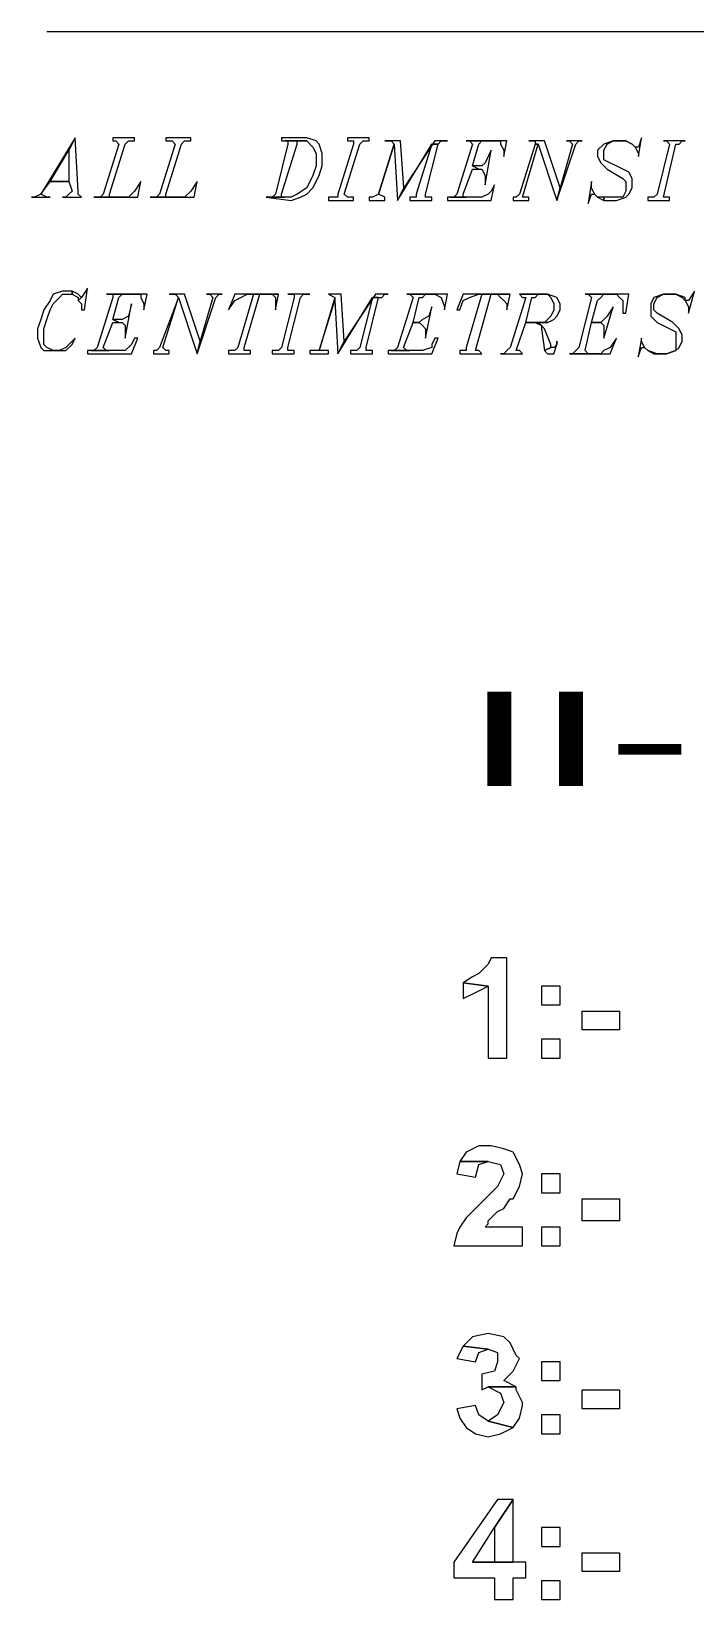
# Model space of a CAD drawing. Header units: inches. Extents: x 0.2 to 10.8, y 0.5 to 8.
# Drawn here: x 8.135 to 8.488, y 2.472 to 3.307 of the extents above; entities that cross this region are included whole.
import ezdxf

# ---------------------------------------------------------------- set-up
doc = ezdxf.new("R2010")
doc.units = ezdxf.units.IN
doc.header["$MEASUREMENT"] = 0
doc.layers.add('PDF_Geometry', color=7, linetype='Continuous')
doc.layers.add('PDF_Text', color=7, linetype='Continuous')
doc.styles.add('PDF Arial', font='arial.ttf')

msp = doc.modelspace()

# ---------------------------------------------------------------- linework, layer by layer
at = {"layer": 'PDF_Geometry', "lineweight": 9}
msp.add_lwpolyline([(8.14333, 3.30667), (8.565, 3.30667)], dxfattribs=at)
at = {"layer": 'PDF_Geometry', "lineweight": 13}
for points in [[(8.15833, 3.25), (8.15833, 3.25), (8.14, 3.22), (8.13667, 3.21833), (8.135, 3.21833), (8.135, 3.21833), (8.145, 3.21833), (8.145, 3.21833), (8.14333, 3.21833), (8.14, 3.22), (8.145, 3.22667), (8.155, 3.22667), (8.145, 3.22667), (8.155, 3.24333), (8.15833, 3.25)], [(8.15833, 3.25), (8.155, 3.24333), (8.155, 3.22667), (8.145, 3.22667), (8.155, 3.22667), (8.15667, 3.22167), (8.155, 3.22), (8.15333, 3.21833), (8.15167, 3.21833), (8.15167, 3.21833), (8.16167, 3.21833), (8.16167, 3.21833), (8.16167, 3.21833), (8.16, 3.22), (8.16, 3.22167), (8.15833, 3.25)], [(8.19, 3.25), (8.17833, 3.25), (8.17833, 3.24833), (8.17833, 3.24833), (8.18, 3.24833), (8.18167, 3.24667), (8.17333, 3.22), (8.17167, 3.21833), (8.17, 3.21833), (8.17833, 3.21833), (8.17667, 3.21833), (8.17667, 3.22), (8.185, 3.24667), (8.18667, 3.24833), (8.18833, 3.24833), (8.19, 3.24833), (8.19, 3.25)], [(8.22, 3.25), (8.20667, 3.25), (8.20667, 3.24833), (8.20834, 3.24833), (8.21, 3.24833), (8.21167, 3.24667), (8.20334, 3.22), (8.20167, 3.21833), (8.2, 3.21833), (8.20834, 3.21833), (8.20667, 3.21833), (8.20667, 3.22), (8.215, 3.24667), (8.21667, 3.24833), (8.21834, 3.24833), (8.22, 3.24833), (8.22, 3.25)], [(8.28167, 3.25), (8.26833, 3.25), (8.26833, 3.24833), (8.27, 3.24833), (8.28167, 3.24833), (8.285, 3.245), (8.28667, 3.24167), (8.28667, 3.235), (8.285, 3.23), (8.28167, 3.22333), (8.27667, 3.22), (8.27333, 3.21833), (8.27, 3.21833), (8.26167, 3.21833), (8.26, 3.21833), (8.26, 3.21833), (8.27333, 3.21667), (8.27833, 3.21833), (8.28167, 3.22), (8.285, 3.22333), (8.28833, 3.23), (8.29, 3.235), (8.29, 3.24167), (8.28833, 3.24667), (8.28667, 3.24833), (8.28167, 3.25)], [(8.27, 3.24833), (8.27167, 3.24833), (8.27167, 3.24667), (8.265, 3.22), (8.26334, 3.21833), (8.26167, 3.21833), (8.27, 3.21833), (8.26834, 3.21833), (8.26834, 3.22), (8.27667, 3.24667), (8.27667, 3.24833), (8.28, 3.24833), (8.28167, 3.24833), (8.27, 3.24833)], [(8.315, 3.25), (8.30333, 3.25), (8.30333, 3.24833), (8.305, 3.24833), (8.30667, 3.24833), (8.30667, 3.24667), (8.29833, 3.22), (8.29833, 3.21833), (8.295, 3.21833), (8.29333, 3.21833), (8.29333, 3.21667), (8.30667, 3.21667), (8.30667, 3.21833), (8.305, 3.21833), (8.30333, 3.21833), (8.30167, 3.22), (8.31, 3.24667), (8.31167, 3.24833), (8.31333, 3.24833), (8.315, 3.24833), (8.315, 3.25)], [(8.33167, 3.24833), (8.32334, 3.24833), (8.32334, 3.24833), (8.325, 3.24833), (8.32667, 3.24833), (8.32834, 3.24667), (8.32834, 3.24667), (8.33, 3.21667), (8.33334, 3.22333), (8.33167, 3.24833)], [(8.35667, 3.24833), (8.35, 3.24833), (8.33334, 3.22333), (8.33, 3.21667), (8.33, 3.21667), (8.34834, 3.24667), (8.35167, 3.24667), (8.35334, 3.24833), (8.355, 3.24833), (8.35667, 3.24833)], [(8.36667, 3.24833), (8.36834, 3.24833), (8.37, 3.24667), (8.36167, 3.22), (8.36, 3.21833), (8.35834, 3.21833), (8.36667, 3.21833), (8.365, 3.21833), (8.365, 3.22), (8.37, 3.23333), (8.37334, 3.23333), (8.37, 3.235), (8.37334, 3.24667), (8.375, 3.24833), (8.37667, 3.24833), (8.38167, 3.24833), (8.36667, 3.24833)], [(8.38834, 3.24833), (8.36667, 3.24833), (8.36667, 3.24833), (8.36667, 3.24833), (8.38167, 3.24833), (8.385, 3.24833), (8.385, 3.24667), (8.38667, 3.24333), (8.38667, 3.24), (8.38667, 3.24), (8.38834, 3.24833)], [(8.40834, 3.24833), (8.4, 3.24833), (8.4, 3.24833), (8.40167, 3.24833), (8.40334, 3.24833), (8.40334, 3.24667), (8.405, 3.24667), (8.405, 3.24667), (8.415, 3.21667), (8.41667, 3.22333), (8.40834, 3.24833)], [(8.42834, 3.24833), (8.42, 3.24833), (8.42, 3.24833), (8.42167, 3.24833), (8.42334, 3.24667), (8.41667, 3.22333), (8.415, 3.21667), (8.415, 3.21667), (8.425, 3.24667), (8.42667, 3.24833), (8.42834, 3.24833)], [(8.45167, 3.24833), (8.445, 3.24833), (8.44, 3.24667), (8.43667, 3.24333), (8.43667, 3.24), (8.43833, 3.23667), (8.44167, 3.23333), (8.45, 3.22833), (8.45167, 3.22667), (8.45167, 3.22167), (8.45, 3.21833), (8.44667, 3.21833), (8.44, 3.21833), (8.44, 3.21667), (8.44667, 3.21667), (8.45167, 3.21833), (8.45334, 3.22), (8.455, 3.22333), (8.455, 3.22833), (8.45334, 3.23167), (8.45, 3.23333), (8.44, 3.23833), (8.44, 3.24167), (8.44, 3.24333), (8.44167, 3.24667), (8.445, 3.24833), (8.45167, 3.24833)], [(8.45167, 3.24833), (8.45167, 3.24833), (8.455, 3.24667), (8.45667, 3.245), (8.45667, 3.245), (8.455, 3.24667), (8.45167, 3.24833)], [(8.46, 3.25), (8.45834, 3.245), (8.45667, 3.245), (8.45667, 3.245), (8.45834, 3.24167), (8.45834, 3.24), (8.45834, 3.24), (8.46, 3.25)], [(8.48333, 3.24833), (8.47167, 3.24833), (8.47167, 3.24833), (8.47334, 3.24833), (8.475, 3.24667), (8.475, 3.24667), (8.46833, 3.22), (8.46667, 3.21833), (8.465, 3.21833), (8.46333, 3.21833), (8.46333, 3.21667), (8.475, 3.21667), (8.475, 3.21833), (8.47334, 3.21833), (8.47167, 3.21833), (8.47167, 3.21833), (8.47834, 3.24667), (8.48, 3.24667), (8.48167, 3.24833), (8.48333, 3.24833)], [(8.32834, 3.24667), (8.32, 3.22), (8.31667, 3.21833), (8.315, 3.21833), (8.315, 3.21667), (8.32334, 3.21667), (8.32334, 3.21833), (8.32334, 3.21833), (8.32, 3.22), (8.32834, 3.24667)], [(8.35167, 3.24667), (8.34834, 3.24667), (8.34, 3.22), (8.34, 3.21833), (8.33667, 3.21833), (8.33667, 3.21833), (8.33667, 3.21667), (8.34834, 3.21667), (8.34834, 3.21833), (8.34667, 3.21833), (8.345, 3.21833), (8.345, 3.22), (8.35167, 3.24667)], [(8.38, 3.24333), (8.37667, 3.23667), (8.375, 3.235), (8.37334, 3.235), (8.37, 3.235), (8.37334, 3.23333), (8.375, 3.23333), (8.37667, 3.23), (8.37667, 3.225), (8.38, 3.24333)], [(8.40333, 3.24667), (8.395, 3.22), (8.39334, 3.21833), (8.39167, 3.21833), (8.39167, 3.21667), (8.4, 3.21667), (8.4, 3.21833), (8.39833, 3.21833), (8.39667, 3.21833), (8.405, 3.24667), (8.40333, 3.24667)], [(8.19333, 3.22667), (8.19, 3.22167), (8.18667, 3.21833), (8.185, 3.21833), (8.17833, 3.21833), (8.17, 3.21833), (8.16833, 3.21833), (8.16833, 3.21833), (8.19167, 3.21833), (8.19333, 3.22667)], [(8.22334, 3.22667), (8.22, 3.22167), (8.21667, 3.21833), (8.215, 3.21833), (8.20834, 3.21833), (8.2, 3.21833), (8.19834, 3.21833), (8.19834, 3.21833), (8.22167, 3.21833), (8.22334, 3.22667)], [(8.38167, 3.225), (8.38, 3.22167), (8.37834, 3.22), (8.375, 3.21833), (8.37334, 3.21833), (8.36667, 3.21833), (8.35834, 3.21833), (8.35667, 3.21833), (8.35667, 3.21667), (8.38, 3.21667), (8.38167, 3.225)], [(8.43334, 3.22667), (8.43334, 3.22667), (8.43167, 3.215), (8.43334, 3.22), (8.435, 3.22), (8.435, 3.22), (8.43334, 3.22333), (8.43334, 3.22667)], [(8.435, 3.22), (8.435, 3.22), (8.43667, 3.21833), (8.44, 3.21667), (8.44, 3.21833), (8.43667, 3.21833), (8.435, 3.22)], [(8.15667, 3.16833), (8.15167, 3.16833), (8.14667, 3.16667), (8.145, 3.16333), (8.14167, 3.15833), (8.14, 3.15333), (8.13833, 3.14833), (8.13833, 3.14333), (8.14, 3.13833), (8.14167, 3.13667), (8.14667, 3.13667), (8.14667, 3.13667), (8.14333, 3.13833), (8.14167, 3.14), (8.14167, 3.14833), (8.14333, 3.15333), (8.145, 3.15833), (8.14667, 3.16167), (8.15, 3.165), (8.15167, 3.16667), (8.15667, 3.16667), (8.15667, 3.16833)], [(8.15667, 3.16833), (8.15667, 3.16667), (8.16, 3.165), (8.16, 3.16333), (8.16167, 3.165), (8.16, 3.16667), (8.15667, 3.16833)], [(8.165, 3.17), (8.16167, 3.165), (8.16167, 3.165), (8.16, 3.16333), (8.16167, 3.16167), (8.16167, 3.15833), (8.16333, 3.15833), (8.165, 3.17)], [(8.17667, 3.16667), (8.17833, 3.16667), (8.17833, 3.165), (8.17, 3.13833), (8.16833, 3.13667), (8.16667, 3.13667), (8.17667, 3.13667), (8.175, 3.13667), (8.17333, 3.13833), (8.17833, 3.15167), (8.18167, 3.15167), (8.17833, 3.15333), (8.18167, 3.165), (8.18333, 3.16667), (8.185, 3.16667), (8.19, 3.16667), (8.17667, 3.16667)], [(8.19667, 3.16667), (8.175, 3.16667), (8.175, 3.16667), (8.17667, 3.16667), (8.19, 3.16667), (8.19333, 3.16667), (8.19333, 3.165), (8.195, 3.16167), (8.195, 3.15833), (8.195, 3.15833), (8.19667, 3.16667)], [(8.21333, 3.165), (8.20333, 3.13833), (8.20167, 3.13667), (8.2, 3.13667), (8.2, 3.135), (8.20833, 3.135), (8.20833, 3.13667), (8.20667, 3.13667), (8.205, 3.13833), (8.21333, 3.165)], [(8.21667, 3.16667), (8.20833, 3.16667), (8.20833, 3.16667), (8.21, 3.16667), (8.21167, 3.16667), (8.21333, 3.165), (8.21333, 3.165), (8.21333, 3.165), (8.22333, 3.135), (8.225, 3.14167), (8.21667, 3.16667)], [(8.23667, 3.16667), (8.22833, 3.16667), (8.22833, 3.16667), (8.23, 3.16667), (8.23167, 3.165), (8.225, 3.14167), (8.22333, 3.135), (8.22333, 3.135), (8.23333, 3.165), (8.235, 3.16667), (8.23667, 3.16667)], [(8.25667, 3.16667), (8.25333, 3.16667), (8.245, 3.13833), (8.24333, 3.13667), (8.24167, 3.13667), (8.24, 3.13667), (8.24, 3.135), (8.25167, 3.135), (8.25167, 3.13667), (8.25, 3.13667), (8.24833, 3.13667), (8.24833, 3.13833), (8.25667, 3.16667)], [(8.26667, 3.16667), (8.24333, 3.16667), (8.24, 3.15833), (8.24, 3.15833), (8.24333, 3.16333), (8.24667, 3.165), (8.25, 3.16667), (8.25333, 3.16667), (8.25667, 3.16667), (8.26, 3.16667), (8.26667, 3.16667)], [(8.26667, 3.16667), (8.26, 3.16667), (8.26333, 3.16667), (8.265, 3.165), (8.265, 3.16167), (8.265, 3.15833), (8.265, 3.15833), (8.26667, 3.16667)], [(8.28333, 3.16667), (8.27167, 3.16667), (8.27167, 3.16667), (8.27333, 3.16667), (8.275, 3.16667), (8.275, 3.165), (8.26833, 3.13833), (8.26667, 3.13667), (8.265, 3.13667), (8.26333, 3.13667), (8.26333, 3.135), (8.275, 3.135), (8.275, 3.13667), (8.27333, 3.13667), (8.27167, 3.13667), (8.27167, 3.13833), (8.27833, 3.165), (8.28, 3.16667), (8.28167, 3.16667), (8.28333, 3.16667)], [(8.29667, 3.165), (8.28833, 3.13667), (8.285, 3.13667), (8.28333, 3.13667), (8.28333, 3.135), (8.29333, 3.135), (8.29333, 3.13667), (8.29167, 3.13667), (8.28833, 3.13667), (8.29667, 3.16333), (8.29667, 3.165)], [(8.3, 3.16667), (8.29333, 3.16667), (8.29333, 3.16667), (8.29333, 3.16667), (8.29667, 3.165), (8.29667, 3.165), (8.29667, 3.16333), (8.29833, 3.135), (8.30167, 3.14167), (8.3, 3.16667)], [(8.325, 3.16667), (8.31833, 3.16667), (8.30167, 3.14167), (8.29833, 3.135), (8.29833, 3.135), (8.31667, 3.165), (8.32, 3.165), (8.32167, 3.165), (8.32333, 3.16667), (8.325, 3.16667)], [(8.32, 3.165), (8.31667, 3.165), (8.31, 3.13833), (8.30833, 3.13667), (8.30667, 3.13667), (8.305, 3.13667), (8.305, 3.135), (8.31667, 3.135), (8.31667, 3.13667), (8.315, 3.13667), (8.31333, 3.13667), (8.31333, 3.13833), (8.32, 3.165)], [(8.33667, 3.16667), (8.33833, 3.165), (8.33833, 3.165), (8.33, 3.13833), (8.32833, 3.13667), (8.32667, 3.13667), (8.33667, 3.13667), (8.335, 3.13667), (8.33333, 3.13833), (8.33833, 3.15167), (8.34167, 3.15167), (8.33833, 3.15167), (8.34167, 3.165), (8.34333, 3.165), (8.345, 3.16667), (8.35, 3.16667), (8.33667, 3.16667)], [(8.35667, 3.16667), (8.335, 3.16667), (8.335, 3.16667), (8.33667, 3.16667), (8.35, 3.16667), (8.35333, 3.165), (8.35333, 3.165), (8.355, 3.16), (8.355, 3.15833), (8.355, 3.15833), (8.35667, 3.16667)], [(8.39, 3.16667), (8.365, 3.16667), (8.36167, 3.15833), (8.36333, 3.15833), (8.365, 3.16333), (8.36833, 3.165), (8.37333, 3.16667), (8.375, 3.16667), (8.38, 3.16667), (8.38333, 3.16667), (8.39, 3.16667)], [(8.38, 3.16667), (8.375, 3.16667), (8.36667, 3.13833), (8.36667, 3.13667), (8.36333, 3.13667), (8.36333, 3.13667), (8.36333, 3.135), (8.375, 3.135), (8.375, 3.135), (8.37333, 3.13667), (8.37167, 3.13667), (8.37167, 3.13667), (8.38, 3.16667)], [(8.39, 3.16667), (8.38333, 3.16667), (8.385, 3.165), (8.38667, 3.16333), (8.38833, 3.16167), (8.38833, 3.15833), (8.38833, 3.15833), (8.39, 3.16667)], [(8.395, 3.16667), (8.39667, 3.165), (8.39833, 3.165), (8.39, 3.13833), (8.38833, 3.13667), (8.38667, 3.135), (8.385, 3.135), (8.385, 3.135), (8.39667, 3.135), (8.39667, 3.135), (8.39667, 3.135), (8.395, 3.13667), (8.39333, 3.13667), (8.39833, 3.15167), (8.40333, 3.15167), (8.405, 3.15167), (8.41, 3.15167), (8.39833, 3.15167), (8.40167, 3.165), (8.40333, 3.165), (8.405, 3.16667), (8.41, 3.16667), (8.395, 3.16667)], [(8.41, 3.16667), (8.395, 3.16667), (8.395, 3.16667), (8.395, 3.16667), (8.41, 3.16667), (8.41167, 3.165), (8.41333, 3.16167), (8.41333, 3.15833), (8.41167, 3.155), (8.40833, 3.15167), (8.39833, 3.15167), (8.41, 3.15167), (8.41333, 3.15333), (8.415, 3.155), (8.41667, 3.15833), (8.41667, 3.16167), (8.415, 3.165), (8.41, 3.16667)], [(8.43167, 3.16667), (8.43333, 3.165), (8.43333, 3.165), (8.42667, 3.13833), (8.425, 3.13667), (8.42333, 3.135), (8.43167, 3.135), (8.43, 3.13667), (8.43, 3.13667), (8.43333, 3.15167), (8.43833, 3.15167), (8.43333, 3.15167), (8.43667, 3.16333), (8.43833, 3.165), (8.44, 3.16667), (8.44667, 3.16667), (8.43167, 3.16667)], [(8.45333, 3.16667), (8.43, 3.16667), (8.43, 3.16667), (8.43167, 3.16667), (8.44667, 3.16667), (8.44833, 3.165), (8.45, 3.16333), (8.45, 3.16), (8.45, 3.15667), (8.45167, 3.15667), (8.45333, 3.16667)], [(8.47833, 3.16667), (8.47167, 3.16667), (8.46667, 3.165), (8.465, 3.16167), (8.465, 3.15667), (8.465, 3.155), (8.46833, 3.15167), (8.47833, 3.14667), (8.47833, 3.14333), (8.47833, 3.14), (8.47833, 3.13667), (8.47333, 3.135), (8.46833, 3.135), (8.46667, 3.135), (8.47333, 3.135), (8.47833, 3.13667), (8.48, 3.13833), (8.48167, 3.14167), (8.48167, 3.145), (8.48, 3.14833), (8.47667, 3.15167), (8.46833, 3.15667), (8.46667, 3.15833), (8.46667, 3.16167), (8.46833, 3.165), (8.47167, 3.16667), (8.47833, 3.16667)], [(8.47833, 3.16667), (8.47833, 3.16667), (8.48167, 3.165), (8.48333, 3.16333), (8.48333, 3.16333), (8.48333, 3.165), (8.47833, 3.16667)], [(8.48833, 3.16833), (8.485, 3.16333), (8.48333, 3.16333), (8.48333, 3.16333), (8.485, 3.16), (8.485, 3.15667), (8.485, 3.15667), (8.48833, 3.16833)], [(8.18833, 3.16167), (8.18667, 3.155), (8.18333, 3.15333), (8.18167, 3.15333), (8.17833, 3.15333), (8.18167, 3.15167), (8.18333, 3.15167), (8.185, 3.15), (8.185, 3.14333), (8.18833, 3.16167)], [(8.34833, 3.16), (8.34667, 3.155), (8.34333, 3.15333), (8.34167, 3.15167), (8.33833, 3.15167), (8.34167, 3.15167), (8.34333, 3.15), (8.345, 3.14833), (8.345, 3.14333), (8.34833, 3.16)], [(8.445, 3.16), (8.44167, 3.155), (8.44, 3.15333), (8.43833, 3.15167), (8.43333, 3.15167), (8.43833, 3.15167), (8.44, 3.15), (8.44, 3.14833), (8.44, 3.14333), (8.445, 3.16)], [(8.405, 3.15167), (8.40333, 3.15167), (8.40667, 3.15), (8.40667, 3.14833), (8.40833, 3.13667), (8.41167, 3.13833), (8.41167, 3.14), (8.40833, 3.14833), (8.40667, 3.15), (8.405, 3.15167)], [(8.15833, 3.14333), (8.15667, 3.14167), (8.15333, 3.13833), (8.15, 3.13667), (8.14667, 3.13667), (8.14667, 3.13667), (8.15, 3.13667), (8.15333, 3.13667), (8.15667, 3.14), (8.15833, 3.14333)], [(8.19, 3.14333), (8.18833, 3.14), (8.18833, 3.14), (8.185, 3.13667), (8.18167, 3.13667), (8.17667, 3.13667), (8.16667, 3.13667), (8.165, 3.13667), (8.165, 3.135), (8.18833, 3.135), (8.19167, 3.14333), (8.19, 3.14333)], [(8.35, 3.14333), (8.34833, 3.14), (8.34833, 3.13833), (8.34333, 3.13667), (8.34167, 3.13667), (8.33667, 3.13667), (8.32667, 3.13667), (8.325, 3.13667), (8.325, 3.135), (8.34833, 3.135), (8.35167, 3.14333), (8.35, 3.14333)], [(8.415, 3.14167), (8.415, 3.14167), (8.415, 3.14), (8.41333, 3.13833), (8.41167, 3.13833), (8.40833, 3.13667), (8.41, 3.135), (8.41333, 3.135), (8.415, 3.14), (8.415, 3.14167)], [(8.44667, 3.14333), (8.44333, 3.13833), (8.44333, 3.13833), (8.44, 3.13667), (8.43833, 3.135), (8.43167, 3.135), (8.42333, 3.135), (8.42167, 3.135), (8.42167, 3.135), (8.44333, 3.135), (8.44667, 3.14333)], [(8.46, 3.14333), (8.46, 3.14333), (8.45833, 3.13333), (8.46, 3.13833), (8.46167, 3.13833), (8.46167, 3.13833), (8.46, 3.14167), (8.46, 3.14333)], [(8.46167, 3.13833), (8.46167, 3.13833), (8.46333, 3.13667), (8.46667, 3.135), (8.46833, 3.135), (8.46333, 3.13667), (8.46167, 3.13833)], [(8.38833, 2.81333), (8.38, 2.81333), (8.37833, 2.81), (8.37333, 2.805), (8.37, 2.80333), (8.365, 2.8), (8.37833, 2.79833), (8.37833, 2.76), (8.38833, 2.76), (8.38833, 2.81333)], [(8.365, 2.8), (8.365, 2.79167), (8.365, 2.79167), (8.37166, 2.795), (8.37833, 2.79833), (8.365, 2.8)], [(8.41667, 2.79833), (8.40667, 2.79833), (8.40667, 2.78833), (8.41667, 2.78833), (8.41667, 2.79833)], [(8.42833, 2.775), (8.42833, 2.785), (8.44833, 2.785), (8.44833, 2.775), (8.42833, 2.775)], [(8.41667, 2.77), (8.40667, 2.77), (8.40667, 2.76), (8.41667, 2.76), (8.41667, 2.77)], [(8.38, 2.71333), (8.37333, 2.71333), (8.36666, 2.71), (8.36333, 2.705), (8.37833, 2.705), (8.385, 2.70333), (8.38666, 2.69833), (8.38333, 2.69167), (8.38166, 2.69), (8.375, 2.68333), (8.37333, 2.68167), (8.36666, 2.675), (8.36333, 2.67), (8.36166, 2.66667), (8.36, 2.66), (8.39666, 2.66), (8.39666, 2.67), (8.37666, 2.67), (8.37833, 2.67167), (8.37833, 2.67333), (8.38333, 2.67833), (8.38666, 2.68), (8.39, 2.685), (8.39167, 2.685), (8.395, 2.69167), (8.39666, 2.69833), (8.395, 2.70333), (8.39167, 2.71), (8.38666, 2.71167), (8.38, 2.71333)], [(8.36333, 2.705), (8.36166, 2.69833), (8.37166, 2.69667), (8.37333, 2.70333), (8.37833, 2.705), (8.36333, 2.705)], [(8.41667, 2.69833), (8.40667, 2.69833), (8.40667, 2.68833), (8.41667, 2.68833), (8.41667, 2.69833)], [(8.42833, 2.67333), (8.42833, 2.685), (8.44833, 2.685), (8.44833, 2.67333), (8.42833, 2.67333)], [(8.41667, 2.67), (8.40667, 2.67), (8.40667, 2.66), (8.41667, 2.66), (8.41667, 2.67)], [(8.365, 2.60667), (8.36166, 2.6), (8.37166, 2.59833), (8.37333, 2.60333), (8.37833, 2.605), (8.365, 2.60667)], [(8.37833, 2.61333), (8.37833, 2.61333), (8.37, 2.61167), (8.365, 2.60667), (8.365, 2.60667), (8.37833, 2.605), (8.38333, 2.60333), (8.38333, 2.59833), (8.38166, 2.59333), (8.375, 2.59167), (8.375, 2.58333), (8.37833, 2.585), (8.39333, 2.585), (8.38666, 2.58833), (8.38666, 2.58833), (8.39167, 2.59333), (8.395, 2.6), (8.39333, 2.60167), (8.39, 2.60833), (8.38666, 2.61167), (8.37833, 2.61333)], [(8.41667, 2.59833), (8.40667, 2.59833), (8.40667, 2.58833), (8.41667, 2.58833), (8.41667, 2.59833)], [(8.39333, 2.585), (8.37833, 2.585), (8.385, 2.58167), (8.38666, 2.57667), (8.38333, 2.57), (8.37833, 2.56667), (8.39166, 2.56333), (8.395, 2.56833), (8.39666, 2.575), (8.39666, 2.57667), (8.39333, 2.58333), (8.39333, 2.585)], [(8.42833, 2.57333), (8.42833, 2.58333), (8.44833, 2.58333), (8.44833, 2.57333), (8.42833, 2.57333)], [(8.37166, 2.575), (8.36166, 2.57333), (8.36333, 2.56833), (8.36666, 2.56333), (8.37166, 2.56), (8.37833, 2.55833), (8.385, 2.56), (8.39166, 2.56333), (8.37833, 2.56667), (8.37333, 2.57), (8.37166, 2.575)], [(8.41667, 2.57), (8.40667, 2.57), (8.40667, 2.56), (8.41667, 2.56), (8.41667, 2.57)], [(8.39167, 2.525), (8.38333, 2.525), (8.36, 2.49167), (8.36, 2.48333), (8.38167, 2.48333), (8.38167, 2.47167), (8.39167, 2.47167), (8.39167, 2.48333), (8.39833, 2.48333), (8.39833, 2.49167), (8.39167, 2.49167), (8.37, 2.49167), (8.38167, 2.51), (8.39167, 2.525)], [(8.39167, 2.525), (8.38167, 2.51), (8.38167, 2.49167), (8.37, 2.49167), (8.39167, 2.49167), (8.39167, 2.525)], [(8.41667, 2.51), (8.40667, 2.51), (8.40667, 2.5), (8.41667, 2.5), (8.41667, 2.51)], [(8.42833, 2.48667), (8.42833, 2.49667), (8.44833, 2.49667), (8.44833, 2.48667), (8.42833, 2.48667)], [(8.41667, 2.48167), (8.40667, 2.48167), (8.40667, 2.47167), (8.41667, 2.47167), (8.41667, 2.48167)]]:
    msp.add_lwpolyline(points, dxfattribs=at)

# ---------------------------------------------------------------- texts
at = {"layer": 'PDF_Text', "insert": (8.36522, 2.90495), "char_height": 0.0501698, "attachment_point": 7, "style": 'PDF Arial'}
msp.add_mtext('\\W1.960898;II-', dxfattribs=at)

doc.saveas('drawing.dxf')
